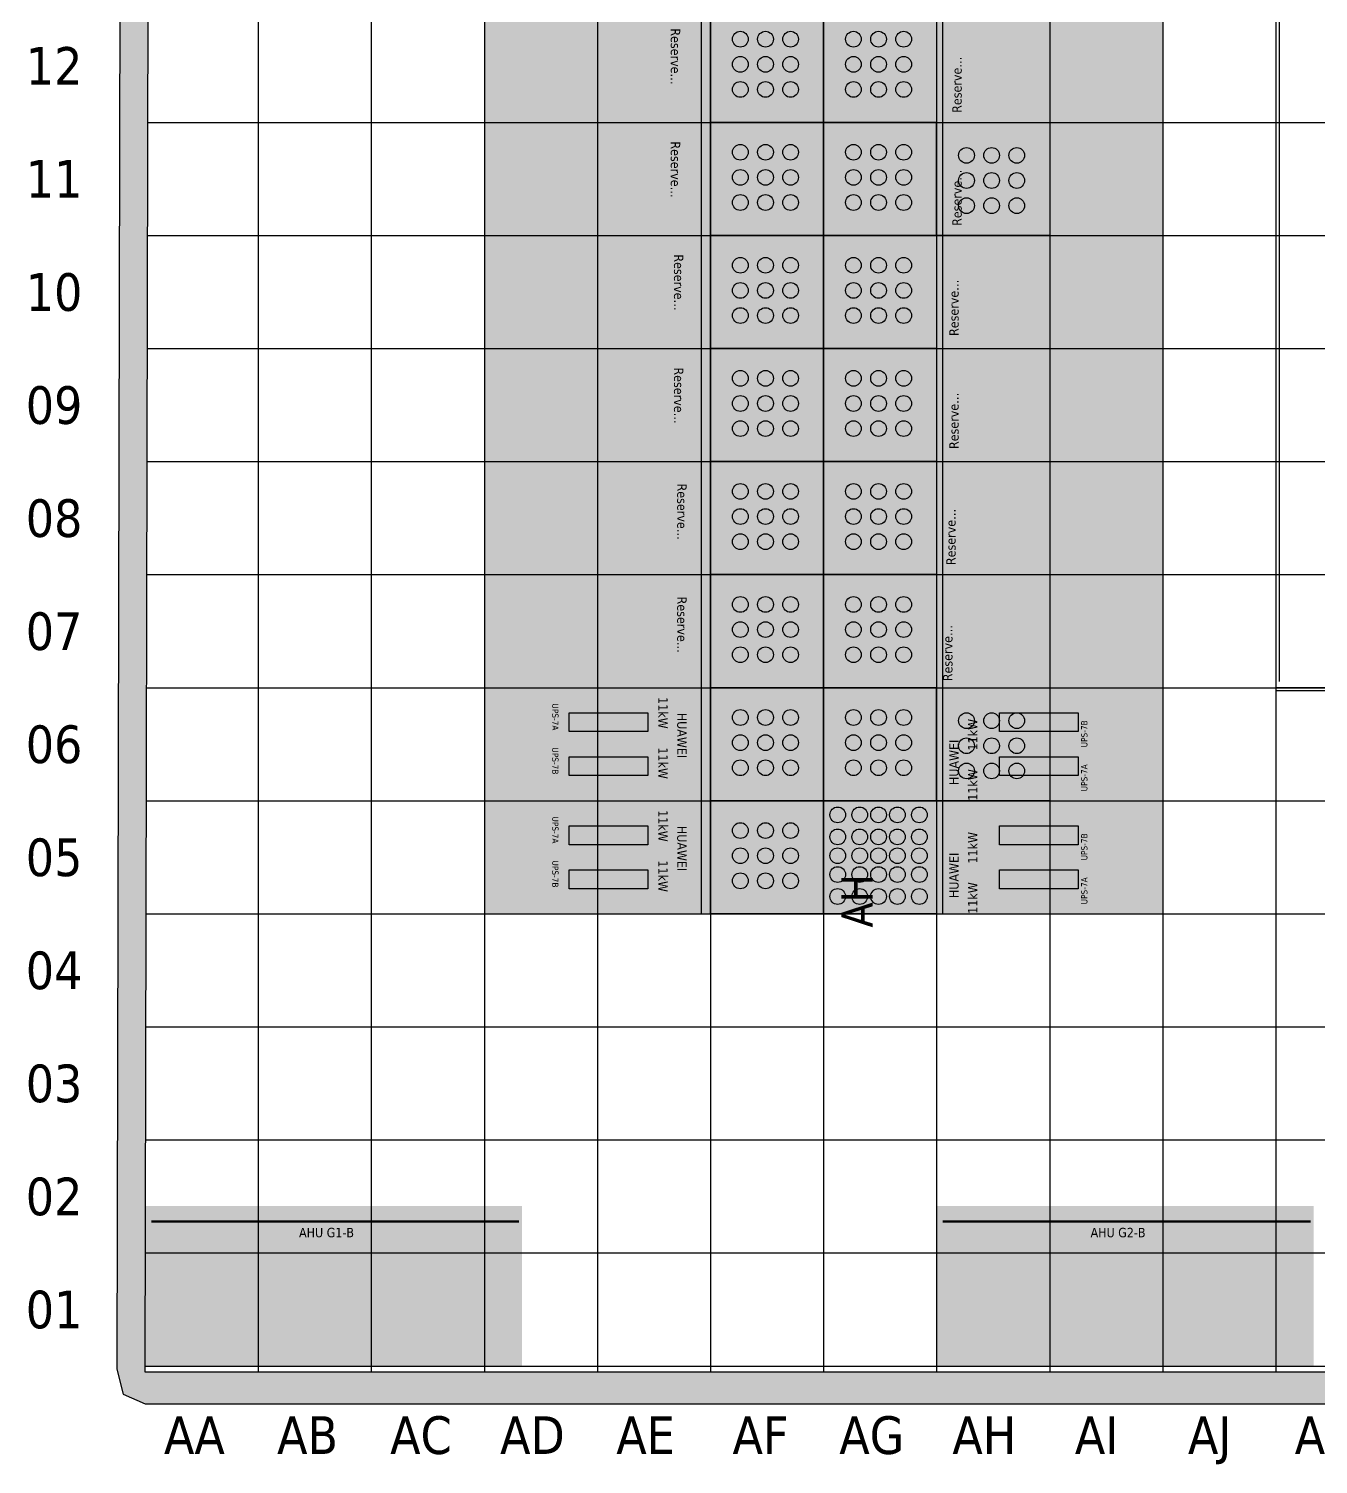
# Model space of a CAD drawing. Header units: millimetres. Extents: x -618 to 58287, y -23922 to -2396.
# Drawn here: x -618 to 6225, y -23922 to -16303 of the extents above; entities that cross this region are included whole.
import ezdxf

# ---------------------------------------------------------------- set-up
doc = ezdxf.new("R2010")
doc.units = ezdxf.units.MM
doc.header["$MEASUREMENT"] = 0
for name, color, linetype, true_color in [('Background', 7, 'Continuous', 0xffffff), ('Equipment', 7, 'Continuous', 0xffffff), ('Names', 7, 'Continuous', 0xffffff), ('Power', 7, 'Continuous', 0xffffff), ('Room fixture', 7, 'Continuous', 0xffffff), ('Room shape', 7, 'Continuous', 0xc0c0c0), ('Rows', 7, 'Continuous', 0xffffff), ('Tile grid', 7, 'Continuous', 0xafafaf), ('Walls and cages', 7, 'Continuous', 0xffffff)]:
    doc.layers.add(name, color=color, linetype=linetype, true_color=true_color)
doc.styles.add('Tahoma#false#false', font='tahoma.ttf', dxfattribs={"height": 0.2})

msp = doc.modelspace()

# ---------------------------------------------------------------- linework, layer by layer
at = {"layer": 'Background', "lineweight": -3, "transparency": 33554687}
for points in [[(1966, -16184), (2966, -16184), (2966, -16784)], [(2966, -16784), (1966, -16784), (1966, -16184)], [(5216, -16816), (4216, -16816), (4216, -16216)], [(4216, -16216), (5216, -16216), (5216, -16816)], [(1966, -16784), (2966, -16784), (2966, -17384)], [(2966, -17384), (1966, -17384), (1966, -16784)], [(5216, -17416), (4216, -17416), (4216, -16816)], [(4216, -16816), (5216, -16816), (5216, -17416)], [(1983, -17383.7), (2983, -17383.7), (2983, -17983.7)], [(2983, -17983.7), (1983, -17983.7), (1983, -17383.7)], [(5200, -18000), (4200, -18000), (4200, -17400)], [(4200, -17400), (5200, -17400), (5200, -18000)], [(1983, -17983.7), (2983, -17983.7), (2983, -18583.7)], [(2983, -18583.7), (1983, -18583.7), (1983, -17983.7)], [(5200, -18600), (4200, -18600), (4200, -18000)], [(4200, -18000), (5200, -18000), (5200, -18600)], [(2000, -18600), (3000, -18600), (3000, -19200)], [(3000, -19200), (2000, -19200), (2000, -18600)], [(5184, -19216), (4184, -19216), (4184, -18616)], [(4184, -18616), (5184, -18616), (5184, -19216)], [(2000, -19200), (3000, -19200), (3000, -19800)], [(3000, -19800), (2000, -19800), (2000, -19200)], [(5167, -19832.3), (4167, -19832.3), (4167, -19232.3)], [(4167, -19232.3), (5167, -19232.3), (5167, -19832.3)], [(2000, -19800), (3000, -19800), (3000, -20400)], [(3000, -20400), (2000, -20400), (2000, -19800)], [(5200, -20400), (4200, -20400), (4200, -19800)], [(4200, -19800), (5200, -19800), (5200, -20400)], [(2000, -20400), (3000, -20400), (3000, -21000)], [(3000, -21000), (2000, -21000), (2000, -20400)], [(5200, -21000), (4200, -21000), (4200, -20400)], [(4200, -20400), (5200, -20400), (5200, -21000)], [(0, -23400), (0, -22550), (2000, -22550)], [(2000, -22550), (2000, -23400), (0, -23400)], [(4200, -23400), (4200, -22550), (6200, -22550)], [(6200, -22550), (6200, -23400), (4200, -23400)]]:
    msp.add_solid(points, dxfattribs=at)
at = {"layer": 'Equipment', "color": 153, "lineweight": 50, "true_color": 0x3e99df, "transparency": 33554687}
for p, q in [((33.3, -22633.3), (1983.3, -22633.3)), ((4233.3, -22633.3), (6183.3, -22633.3))]:
    msp.add_line(p, q, dxfattribs=at)
at = {"layer": 'Equipment', "color": 21, "lineweight": 50, "true_color": 0xf49191, "transparency": 33554687}
for points in [[(2032.7, -16717.3), (1966, -16784), (1966, -16184)], [(2032.7, -16250.7), (2032.7, -16717.3), (1966, -16184)], [(2966, -16184), (2966, -16784), (2899.3, -16717.3)], [(2966, -16184), (2899.3, -16717.3), (2899.3, -16250.7)], [(4216, -16816), (4216, -16216), (4282.7, -16282.7)], [(5149.3, -16282.7), (5216, -16216), (5216, -16816)], [(4216, -16816), (4282.7, -16282.7), (4282.7, -16749.3)], [(5149.3, -16749.3), (5149.3, -16282.7), (5216, -16816)], [(2966, -16784), (1966, -16784), (2032.7, -16717.3)], [(2032.7, -16717.3), (2899.3, -16717.3), (2966, -16784)], [(5216, -16816), (4216, -16816), (4282.7, -16749.3)], [(4282.7, -16749.3), (5149.3, -16749.3), (5216, -16816)], [(2032.7, -17317.3), (1966, -17384), (1966, -16784)], [(2032.7, -16850.7), (2032.7, -17317.3), (1966, -16784)], [(2899.3, -16850.7), (2032.7, -16850.7), (1966, -16784)], [(1966, -16784), (2966, -16784), (2899.3, -16850.7)], [(2966, -16784), (2966, -17384), (2899.3, -17317.3)], [(2966, -16784), (2899.3, -17317.3), (2899.3, -16850.7)], [(5149.3, -16882.7), (4282.7, -16882.7), (4216, -16816)], [(4216, -16816), (5216, -16816), (5149.3, -16882.7)], [(4216, -17416), (4216, -16816), (4282.7, -16882.7)], [(5149.3, -16882.7), (5216, -16816), (5216, -17416)], [(4216, -17416), (4282.7, -16882.7), (4282.7, -17349.3)], [(5149.3, -17349.3), (5149.3, -16882.7), (5216, -17416)], [(2966, -17384), (1966, -17384), (2032.7, -17317.3)], [(2032.7, -17317.3), (2899.3, -17317.3), (2966, -17384)], [(5216, -17416), (4216, -17416), (4282.7, -17349.3)], [(4282.7, -17349.3), (5149.3, -17349.3), (5216, -17416)], [(2049.7, -17917), (1983, -17983.7), (1983, -17383.7)], [(2049.7, -17450.3), (2049.7, -17917), (1983, -17383.7)], [(2916.3, -17450.3), (2049.7, -17450.3), (1983, -17383.7)], [(1983, -17383.7), (2983, -17383.7), (2916.3, -17450.3)], [(2983, -17383.7), (2983, -17983.7), (2916.3, -17917)], [(2983, -17383.7), (2916.3, -17917), (2916.3, -17450.3)], [(5133.3, -17466.7), (4266.7, -17466.7), (4200, -17400)], [(4200, -17400), (5200, -17400), (5133.3, -17466.7)], [(4200, -18000), (4200, -17400), (4266.7, -17466.7)], [(5133.3, -17466.7), (5200, -17400), (5200, -18000)], [(4200, -18000), (4266.7, -17466.7), (4266.7, -17933.3)], [(5133.3, -17933.3), (5133.3, -17466.7), (5200, -18000)], [(2983, -17983.7), (1983, -17983.7), (2049.7, -17917)], [(2049.7, -17917), (2916.3, -17917), (2983, -17983.7)], [(5200, -18000), (4200, -18000), (4266.7, -17933.3)], [(4266.7, -17933.3), (5133.3, -17933.3), (5200, -18000)], [(2049.7, -18517), (1983, -18583.7), (1983, -17983.7)], [(2049.7, -18050.3), (2049.7, -18517), (1983, -17983.7)], [(2916.3, -18050.3), (2049.7, -18050.3), (1983, -17983.7)], [(1983, -17983.7), (2983, -17983.7), (2916.3, -18050.3)], [(2983, -17983.7), (2983, -18583.7), (2916.3, -18517)], [(2983, -17983.7), (2916.3, -18517), (2916.3, -18050.3)], [(5133.3, -18066.7), (4266.7, -18066.7), (4200, -18000)], [(4200, -18000), (5200, -18000), (5133.3, -18066.7)], [(4200, -18600), (4200, -18000), (4266.7, -18066.7)], [(5133.3, -18066.7), (5200, -18000), (5200, -18600)], [(4200, -18600), (4266.7, -18066.7), (4266.7, -18533.3)], [(5133.3, -18533.3), (5133.3, -18066.7), (5200, -18600)], [(2983, -18583.7), (1983, -18583.7), (2049.7, -18517)], [(2049.7, -18517), (2916.3, -18517), (2983, -18583.7)], [(5200, -18600), (4200, -18600), (4266.7, -18533.3)], [(4266.7, -18533.3), (5133.3, -18533.3), (5200, -18600)], [(2066.7, -19133.3), (2000, -19200), (2000, -18600)], [(2066.7, -18666.7), (2066.7, -19133.3), (2000, -18600)], [(2933.3, -18666.7), (2066.7, -18666.7), (2000, -18600)], [(2000, -18600), (3000, -18600), (2933.3, -18666.7)], [(3000, -18600), (3000, -19200), (2933.3, -19133.3)], [(3000, -18600), (2933.3, -19133.3), (2933.3, -18666.7)], [(5117.3, -18682.7), (4250.7, -18682.7), (4184, -18616)], [(4184, -18616), (5184, -18616), (5117.3, -18682.7)], [(4184, -19216), (4184, -18616), (4250.7, -18682.7)], [(5117.3, -18682.7), (5184, -18616), (5184, -19216)], [(4184, -19216), (4250.7, -18682.7), (4250.7, -19149.3)], [(5117.3, -19149.3), (5117.3, -18682.7), (5184, -19216)], [(3000, -19200), (2000, -19200), (2066.7, -19133.3)], [(2066.7, -19133.3), (2933.3, -19133.3), (3000, -19200)], [(5184, -19216), (4184, -19216), (4250.7, -19149.3)], [(4250.7, -19149.3), (5117.3, -19149.3), (5184, -19216)], [(2066.7, -19733.3), (2000, -19800), (2000, -19200)], [(2066.7, -19266.7), (2066.7, -19733.3), (2000, -19200)], [(2933.3, -19266.7), (2066.7, -19266.7), (2000, -19200)], [(2000, -19200), (3000, -19200), (2933.3, -19266.7)], [(3000, -19200), (3000, -19800), (2933.3, -19733.3)], [(3000, -19200), (2933.3, -19733.3), (2933.3, -19266.7)], [(5100.3, -19299), (4233.7, -19299), (4167, -19232.3)], [(4167, -19232.3), (5167, -19232.3), (5100.3, -19299)], [(4167, -19832.3), (4167, -19232.3), (4233.7, -19299)], [(5100.3, -19299), (5167, -19232.3), (5167, -19832.3)], [(4167, -19832.3), (4233.7, -19299), (4233.7, -19765.7)], [(5100.3, -19765.7), (5100.3, -19299), (5167, -19832.3)], [(3000, -19800), (2000, -19800), (2066.7, -19733.3)], [(2066.7, -19733.3), (2933.3, -19733.3), (3000, -19800)], [(5167, -19832.3), (4167, -19832.3), (4233.7, -19765.7)], [(4233.7, -19765.7), (5100.3, -19765.7), (5167, -19832.3)]]:
    msp.add_solid(points, dxfattribs=at)
at = {"layer": 'Equipment', "color": 18, "lineweight": -3, "true_color": 0x000000, "transparency": 33554687}
for points in [[(1982.7, -16767.3), (1966, -16784), (1966, -16184)], [(1982.7, -16200.7), (1982.7, -16767.3), (1966, -16184)], [(2966, -16184), (2966, -16784), (2949.3, -16767.3)], [(2966, -16184), (2949.3, -16767.3), (2949.3, -16200.7)], [(4216, -16816), (4216, -16216), (4232.7, -16232.7)], [(5199.3, -16232.7), (5216, -16216), (5216, -16816)], [(4216, -16816), (4232.7, -16232.7), (4232.7, -16799.3)], [(5199.3, -16799.3), (5199.3, -16232.7), (5216, -16816)], [(2966, -16784), (1966, -16784), (1982.7, -16767.3)], [(1982.7, -17367.3), (1966, -17384), (1966, -16784)], [(1982.7, -16800.7), (1982.7, -17367.3), (1966, -16784)], [(2949.3, -16800.7), (1982.7, -16800.7), (1966, -16784)], [(1966, -16784), (2966, -16784), (2949.3, -16800.7)], [(1982.7, -16767.3), (2949.3, -16767.3), (2966, -16784)], [(2966, -16784), (2966, -17384), (2949.3, -17367.3)], [(2966, -16784), (2949.3, -17367.3), (2949.3, -16800.7)], [(5216, -16816), (4216, -16816), (4232.7, -16799.3)], [(5199.3, -16832.7), (4232.7, -16832.7), (4216, -16816)], [(4216, -16816), (5216, -16816), (5199.3, -16832.7)], [(4216, -17416), (4216, -16816), (4232.7, -16832.7)], [(4216, -17416), (4232.7, -16832.7), (4232.7, -17399.3)], [(4232.7, -16799.3), (5199.3, -16799.3), (5216, -16816)], [(5199.3, -16832.7), (5216, -16816), (5216, -17416)], [(5199.3, -17399.3), (5199.3, -16832.7), (5216, -17416)], [(2966, -17384), (1966, -17384), (1982.7, -17367.3)], [(1982.7, -17367.3), (2949.3, -17367.3), (2966, -17384)], [(1999.7, -17967), (1983, -17983.7), (1983, -17383.7)], [(1999.7, -17400.3), (1999.7, -17967), (1983, -17383.7)], [(2966.3, -17400.3), (1999.7, -17400.3), (1983, -17383.7)], [(1983, -17383.7), (2983, -17383.7), (2966.3, -17400.3)], [(2983, -17383.7), (2983, -17983.7), (2966.3, -17967)], [(2983, -17383.7), (2966.3, -17967), (2966.3, -17400.3)], [(5183.3, -17416.7), (4216.7, -17416.7), (4200, -17400)], [(4200, -17400), (5200, -17400), (5183.3, -17416.7)], [(4200, -18000), (4200, -17400), (4216.7, -17416.7)], [(4200, -18000), (4216.7, -17416.7), (4216.7, -17983.3)], [(5216, -17416), (4216, -17416), (4232.7, -17399.3)], [(4232.7, -17399.3), (5199.3, -17399.3), (5216, -17416)], [(5183.3, -17416.7), (5200, -17400), (5200, -18000)], [(5183.3, -17983.3), (5183.3, -17416.7), (5200, -18000)], [(2983, -17983.7), (1983, -17983.7), (1999.7, -17967)], [(1999.7, -17967), (2966.3, -17967), (2983, -17983.7)], [(1999.7, -18567), (1983, -18583.7), (1983, -17983.7)], [(1999.7, -18000.3), (1999.7, -18567), (1983, -17983.7)], [(2966.3, -18000.3), (1999.7, -18000.3), (1983, -17983.7)], [(1983, -17983.7), (2983, -17983.7), (2966.3, -18000.3)], [(2983, -17983.7), (2983, -18583.7), (2966.3, -18567)], [(2983, -17983.7), (2966.3, -18567), (2966.3, -18000.3)], [(5200, -18000), (4200, -18000), (4216.7, -17983.3)], [(5183.3, -18016.7), (4216.7, -18016.7), (4200, -18000)], [(4200, -18000), (5200, -18000), (5183.3, -18016.7)], [(4200, -18600), (4200, -18000), (4216.7, -18016.7)], [(4200, -18600), (4216.7, -18016.7), (4216.7, -18583.3)], [(4216.7, -17983.3), (5183.3, -17983.3), (5200, -18000)], [(5183.3, -18016.7), (5200, -18000), (5200, -18600)], [(5183.3, -18583.3), (5183.3, -18016.7), (5200, -18600)], [(2983, -18583.7), (1983, -18583.7), (1999.7, -18567)], [(1999.7, -18567), (2966.3, -18567), (2983, -18583.7)], [(5200, -18600), (4200, -18600), (4216.7, -18583.3)], [(4216.7, -18583.3), (5183.3, -18583.3), (5200, -18600)], [(2016.7, -19183.3), (2000, -19200), (2000, -18600)], [(2016.7, -18616.7), (2016.7, -19183.3), (2000, -18600)], [(2983.3, -18616.7), (2016.7, -18616.7), (2000, -18600)], [(2000, -18600), (3000, -18600), (2983.3, -18616.7)], [(3000, -18600), (3000, -19200), (2983.3, -19183.3)], [(3000, -18600), (2983.3, -19183.3), (2983.3, -18616.7)], [(5167.3, -18632.7), (4200.7, -18632.7), (4184, -18616)], [(4184, -18616), (5184, -18616), (5167.3, -18632.7)], [(4184, -19216), (4184, -18616), (4200.7, -18632.7)], [(4184, -19216), (4200.7, -18632.7), (4200.7, -19199.3)], [(5167.3, -18632.7), (5184, -18616), (5184, -19216)], [(5167.3, -19199.3), (5167.3, -18632.7), (5184, -19216)], [(3000, -19200), (2000, -19200), (2016.7, -19183.3)], [(2016.7, -19183.3), (2983.3, -19183.3), (3000, -19200)], [(5184, -19216), (4184, -19216), (4200.7, -19199.3)], [(4200.7, -19199.3), (5167.3, -19199.3), (5184, -19216)], [(2016.7, -19783.3), (2000, -19800), (2000, -19200)], [(2016.7, -19216.7), (2016.7, -19783.3), (2000, -19200)], [(2983.3, -19216.7), (2016.7, -19216.7), (2000, -19200)], [(2000, -19200), (3000, -19200), (2983.3, -19216.7)], [(3000, -19200), (3000, -19800), (2983.3, -19783.3)], [(3000, -19200), (2983.3, -19783.3), (2983.3, -19216.7)], [(5150.3, -19249), (4183.7, -19249), (4167, -19232.3)], [(4167, -19232.3), (5167, -19232.3), (5150.3, -19249)], [(4167, -19832.3), (4167, -19232.3), (4183.7, -19249)], [(4167, -19832.3), (4183.7, -19249), (4183.7, -19815.7)], [(5150.3, -19249), (5167, -19232.3), (5167, -19832.3)], [(5150.3, -19815.7), (5150.3, -19249), (5167, -19832.3)], [(3000, -19800), (2000, -19800), (2016.7, -19783.3)], [(2016.7, -20383.3), (2000, -20400), (2000, -19800)], [(2016.7, -19816.7), (2016.7, -20383.3), (2000, -19800)], [(2983.3, -19816.7), (2016.7, -19816.7), (2000, -19800)], [(2000, -19800), (3000, -19800), (2983.3, -19816.7)], [(2016.7, -19783.3), (2983.3, -19783.3), (3000, -19800)], [(3000, -19800), (3000, -20400), (2983.3, -20383.3)], [(3000, -19800), (2983.3, -20383.3), (2983.3, -19816.7)], [(5183.3, -19816.7), (4216.7, -19816.7), (4200, -19800)], [(4200, -19800), (5200, -19800), (5183.3, -19816.7)], [(4200, -20400), (4200, -19800), (4216.7, -19816.7)], [(5183.3, -19816.7), (5200, -19800), (5200, -20400)], [(5167, -19832.3), (4167, -19832.3), (4183.7, -19815.7)], [(4183.7, -19815.7), (5150.3, -19815.7), (5167, -19832.3)], [(4200, -20400), (4216.7, -19816.7), (4216.7, -20383.3)], [(5183.3, -20383.3), (5183.3, -19816.7), (5200, -20400)], [(3000, -20400), (2000, -20400), (2016.7, -20383.3)], [(2016.7, -20983.3), (2000, -21000), (2000, -20400)], [(2016.7, -20416.7), (2016.7, -20983.3), (2000, -20400)], [(2983.3, -20416.7), (2016.7, -20416.7), (2000, -20400)], [(2000, -20400), (3000, -20400), (2983.3, -20416.7)], [(2016.7, -20383.3), (2983.3, -20383.3), (3000, -20400)], [(3000, -20400), (3000, -21000), (2983.3, -20983.3)], [(3000, -20400), (2983.3, -20983.3), (2983.3, -20416.7)], [(5200, -20400), (4200, -20400), (4216.7, -20383.3)], [(5183.3, -20416.7), (4216.7, -20416.7), (4200, -20400)], [(4200, -20400), (5200, -20400), (5183.3, -20416.7)], [(4200, -21000), (4200, -20400), (4216.7, -20416.7)], [(4200, -21000), (4216.7, -20416.7), (4216.7, -20983.3)], [(4216.7, -20383.3), (5183.3, -20383.3), (5200, -20400)], [(5183.3, -20416.7), (5200, -20400), (5200, -21000)], [(5183.3, -20983.3), (5183.3, -20416.7), (5200, -21000)], [(3000, -21000), (2000, -21000), (2016.7, -20983.3)], [(2016.7, -20983.3), (2983.3, -20983.3), (3000, -21000)], [(5200, -21000), (4200, -21000), (4216.7, -20983.3)], [(4216.7, -20983.3), (5183.3, -20983.3), (5200, -21000)], [(0, -22550), (2000, -22550), (1983.3, -22566.7)], [(0, -22550), (1983.3, -22566.7), (16.7, -22566.7)], [(0, -23400), (0, -22550), (16.7, -22566.7)], [(1983.3, -23383.3), (1983.3, -22566.7), (2000, -22550)], [(2000, -22550), (2000, -23400), (1983.3, -23383.3)], [(4200, -22550), (6200, -22550), (6183.3, -22566.7)], [(4200, -22550), (6183.3, -22566.7), (4216.7, -22566.7)], [(4200, -23400), (4200, -22550), (4216.7, -22566.7)], [(6183.3, -23383.3), (6183.3, -22566.7), (6200, -22550)], [(6200, -22550), (6200, -23400), (6183.3, -23383.3)], [(16.7, -22566.7), (16.7, -23383.3), (0, -23400)], [(4216.7, -22566.7), (4216.7, -23383.3), (4200, -23400)], [(1983.3, -23383.3), (2000, -23400), (0, -23400)], [(16.7, -23383.3), (1983.3, -23383.3), (0, -23400)], [(6183.3, -23383.3), (6200, -23400), (4200, -23400)], [(4216.7, -23383.3), (6183.3, -23383.3), (4200, -23400)]]:
    msp.add_solid(points, dxfattribs=at)
at = {"layer": 'Equipment', "color": 9, "lineweight": 50, "true_color": 0xc0c0c0, "transparency": 33554687}
for points in [[(2066.7, -20333.3), (2000, -20400), (2000, -19800)], [(2066.7, -19866.7), (2066.7, -20333.3), (2000, -19800)], [(2933.3, -19866.7), (2066.7, -19866.7), (2000, -19800)], [(2000, -19800), (3000, -19800), (2933.3, -19866.7)], [(3000, -19800), (3000, -20400), (2933.3, -20333.3)], [(3000, -19800), (2933.3, -20333.3), (2933.3, -19866.7)], [(5133.3, -19866.7), (4266.7, -19866.7), (4200, -19800)], [(4200, -19800), (5200, -19800), (5133.3, -19866.7)], [(4200, -20400), (4200, -19800), (4266.7, -19866.7)], [(5133.3, -19866.7), (5200, -19800), (5200, -20400)], [(4200, -20400), (4266.7, -19866.7), (4266.7, -20333.3)], [(5133.3, -20333.3), (5133.3, -19866.7), (5200, -20400)], [(3000, -20400), (2000, -20400), (2066.7, -20333.3)], [(2066.7, -20333.3), (2933.3, -20333.3), (3000, -20400)], [(5200, -20400), (4200, -20400), (4266.7, -20333.3)], [(4266.7, -20333.3), (5133.3, -20333.3), (5200, -20400)], [(2066.7, -20933.3), (2000, -21000), (2000, -20400)], [(2066.7, -20466.7), (2066.7, -20933.3), (2000, -20400)], [(2933.3, -20466.7), (2066.7, -20466.7), (2000, -20400)], [(2000, -20400), (3000, -20400), (2933.3, -20466.7)], [(3000, -20400), (3000, -21000), (2933.3, -20933.3)], [(3000, -20400), (2933.3, -20933.3), (2933.3, -20466.7)], [(5133.3, -20466.7), (4266.7, -20466.7), (4200, -20400)], [(4200, -20400), (5200, -20400), (5133.3, -20466.7)], [(4200, -21000), (4200, -20400), (4266.7, -20466.7)], [(5133.3, -20466.7), (5200, -20400), (5200, -21000)], [(4200, -21000), (4266.7, -20466.7), (4266.7, -20933.3)], [(5133.3, -20933.3), (5133.3, -20466.7), (5200, -21000)], [(3000, -21000), (2000, -21000), (2066.7, -20933.3)], [(2066.7, -20933.3), (2933.3, -20933.3), (3000, -21000)], [(5200, -21000), (4200, -21000), (4266.7, -20933.3)], [(4266.7, -20933.3), (5133.3, -20933.3), (5200, -21000)]]:
    msp.add_solid(points, dxfattribs=at)
at = {"layer": 'Equipment', "color": 141, "lineweight": 50, "true_color": 0xabd3f1, "transparency": 33554687}
for points in [[(0, -22550), (2000, -22550), (1933.3, -22616.7)], [(0, -22550), (1933.3, -22616.7), (66.7, -22616.7)], [(0, -23400), (0, -22550), (66.7, -22616.7)], [(1933.3, -23333.3), (1933.3, -22616.7), (2000, -22550)], [(2000, -22550), (2000, -23400), (1933.3, -23333.3)], [(4200, -22550), (6200, -22550), (6133.3, -22616.7)], [(4200, -22550), (6133.3, -22616.7), (4266.7, -22616.7)], [(4200, -23400), (4200, -22550), (4266.7, -22616.7)], [(6133.3, -23333.3), (6133.3, -22616.7), (6200, -22550)], [(6200, -22550), (6200, -23400), (6133.3, -23333.3)], [(66.7, -22616.7), (66.7, -23333.3), (0, -23400)], [(4266.7, -22616.7), (4266.7, -23333.3), (4200, -23400)], [(1933.3, -23333.3), (2000, -23400), (0, -23400)], [(66.7, -23333.3), (1933.3, -23333.3), (0, -23400)], [(6133.3, -23333.3), (6200, -23400), (4200, -23400)], [(4266.7, -23333.3), (6133.3, -23333.3), (4200, -23400)]]:
    msp.add_solid(points, dxfattribs=at)
at = {"layer": 'Power', "color": 8, "lineweight": -3, "true_color": 0x808080, "transparency": 33554687}
for p, q in [((2250, -20033.3), (2250, -19933.3)), ((2250, -19933.3), (2666.7, -19933.3)), ((2666.7, -19933.3), (2666.7, -20033.3)), ((4533.3, -20033.3), (4533.3, -19933.3)), ((4533.3, -19933.3), (4950, -19933.3)), ((4950, -19933.3), (4950, -20033.3)), ((2666.7, -20033.3), (2250, -20033.3)), ((4950, -20033.3), (4533.3, -20033.3)), ((2250, -20266.7), (2250, -20166.7)), ((2250, -20166.7), (2666.7, -20166.7)), ((2666.7, -20166.7), (2666.7, -20266.7)), ((4533.3, -20266.7), (4533.3, -20166.7)), ((4533.3, -20166.7), (4950, -20166.7)), ((4950, -20166.7), (4950, -20266.7)), ((2666.7, -20266.7), (2250, -20266.7)), ((4950, -20266.7), (4533.3, -20266.7)), ((2250, -20633.3), (2250, -20533.3)), ((2250, -20533.3), (2666.7, -20533.3)), ((2666.7, -20533.3), (2666.7, -20633.3)), ((4533.3, -20633.3), (4533.3, -20533.3)), ((4533.3, -20533.3), (4950, -20533.3)), ((4950, -20533.3), (4950, -20633.3)), ((2666.7, -20633.3), (2250, -20633.3)), ((4950, -20633.3), (4533.3, -20633.3)), ((2250, -20866.7), (2250, -20766.7)), ((2250, -20766.7), (2666.7, -20766.7)), ((2666.7, -20766.7), (2666.7, -20866.7)), ((4533.3, -20866.7), (4533.3, -20766.7)), ((4533.3, -20766.7), (4950, -20766.7)), ((4950, -20766.7), (4950, -20866.7)), ((2666.7, -20866.7), (2250, -20866.7)), ((4950, -20866.7), (4533.3, -20866.7))]:
    msp.add_line(p, q, dxfattribs=at)
at = {"layer": 'Power', "color": 138, "lineweight": -3, "true_color": 0x01505e, "transparency": 33554687}
for points in [[(2200, -19883.3), (2200, -20083.3), (2116.7, -19883.3), (2116.7, -20083.3)], [(5000, -20083.3), (5000, -19883.3), (5083.3, -20083.3), (5083.3, -19883.3)], [(2200, -20116.7), (2200, -20316.7), (2116.7, -20116.7), (2116.7, -20316.7)], [(5000, -20316.7), (5000, -20116.7), (5083.3, -20316.7), (5083.3, -20116.7)], [(2200, -20483.3), (2200, -20683.3), (2116.7, -20483.3), (2116.7, -20683.3)], [(5000, -20683.3), (5000, -20483.3), (5083.3, -20683.3), (5083.3, -20483.3)], [(2200, -20716.7), (2200, -20916.7), (2116.7, -20716.7), (2116.7, -20916.7)], [(5000, -20916.7), (5000, -20716.7), (5083.3, -20916.7), (5083.3, -20716.7)]]:
    msp.add_solid(points, dxfattribs=at)
at = {"layer": 'Power', "lineweight": -3, "transparency": 33554687}
for points in [[(2666.7, -19933.3), (2666.7, -20033.3), (2250, -19933.3), (2250, -20033.3)], [(4533.3, -20033.3), (4533.3, -19933.3), (4950, -20033.3), (4950, -19933.3)], [(2666.7, -20166.7), (2666.7, -20266.7), (2250, -20166.7), (2250, -20266.7)], [(4533.3, -20266.7), (4533.3, -20166.7), (4950, -20266.7), (4950, -20166.7)], [(2666.7, -20533.3), (2666.7, -20633.3), (2250, -20533.3), (2250, -20633.3)], [(4533.3, -20633.3), (4533.3, -20533.3), (4950, -20633.3), (4950, -20533.3)], [(2666.7, -20766.7), (2666.7, -20866.7), (2250, -20766.7), (2250, -20866.7)], [(4533.3, -20866.7), (4533.3, -20766.7), (4950, -20866.7), (4950, -20766.7)]]:
    msp.add_solid(points, dxfattribs=at)
at = {"layer": 'Power', "color": 151, "lineweight": -3, "true_color": 0x87ceeb, "transparency": 33554687}
for points in [[(2666.7, -19933.3), (2666.7, -20033.3), (2250, -19933.3), (2250, -20033.3)], [(2666.7, -20166.7), (2666.7, -20266.7), (2250, -20166.7), (2250, -20266.7)]]:
    msp.add_solid(points, dxfattribs=at)
at = {"layer": 'Power', "color": 22, "lineweight": -3, "true_color": 0xc92518, "transparency": 33554687}
for points in [[(2616.7, -19933.3), (2616.7, -20033.3), (2250, -19933.3), (2250, -20033.3)], [(4533.3, -20033.3), (4533.3, -19933.3), (4950, -20033.3), (4950, -19933.3)], [(2616.7, -20166.7), (2616.7, -20266.7), (2250, -20166.7), (2250, -20266.7)], [(4533.3, -20266.7), (4533.3, -20166.7), (4950, -20266.7), (4950, -20166.7)], [(2666.7, -20533.3), (2666.7, -20633.3), (2250, -20533.3), (2250, -20633.3)], [(4533.3, -20633.3), (4533.3, -20533.3), (4950, -20633.3), (4950, -20533.3)], [(2666.7, -20766.7), (2666.7, -20866.7), (2250, -20766.7), (2250, -20866.7)], [(4533.3, -20866.7), (4533.3, -20766.7), (4950, -20866.7), (4950, -20766.7)]]:
    msp.add_solid(points, dxfattribs=at)
at = {"layer": 'Power', "color": 13, "lineweight": -3, "true_color": 0xe7473c, "transparency": 33554687}
for points in [[(2350, -19933.3), (2350, -20033.3), (2250, -19933.3), (2250, -20033.3)], [(4816.7, -20033.3), (4816.7, -19933.3), (4950, -20033.3), (4950, -19933.3)], [(2350, -20166.7), (2350, -20266.7), (2250, -20166.7), (2250, -20266.7)], [(4816.7, -20266.7), (4816.7, -20166.7), (4950, -20266.7), (4950, -20166.7)], [(2383.3, -20533.3), (2383.3, -20633.3), (2250, -20533.3), (2250, -20633.3)], [(4800, -20633.3), (4800, -20533.3), (4950, -20633.3), (4950, -20533.3)], [(2383.3, -20766.7), (2383.3, -20866.7), (2250, -20766.7), (2250, -20866.7)], [(4800, -20866.7), (4800, -20766.7), (4950, -20866.7), (4950, -20766.7)]]:
    msp.add_solid(points, dxfattribs=at)
at = {"layer": 'Room fixture', "color": 9, "lineweight": -3, "true_color": 0xc0c0c0, "transparency": 33554687}
for p, q in [((3000, -16800), (3000, -16200)), ((3600, -16800), (3600, -16200)), ((3600, -16200), (3600, -16800)), ((4200, -16200), (4200, -16800)), ((3600, -16800), (3000, -16800)), ((3000, -16800), (3600, -16800)), ((3000, -17400), (3000, -16800)), ((4200, -16800), (3600, -16800)), ((3600, -16800), (3600, -17400)), ((3600, -16800), (4200, -16800)), ((3600, -17400), (3600, -16800)), ((4200, -17400), (4200, -16800)), ((4200, -16800), (4800, -16800)), ((4200, -16800), (4200, -17400)), ((4800, -16800), (4800, -17400)), ((3600, -17400), (3000, -17400)), ((3000, -17400), (3600, -17400)), ((3000, -18000), (3000, -17400)), ((3600, -17400), (4200, -17400)), ((3600, -18000), (3600, -17400)), ((3600, -17400), (3600, -18000)), ((4200, -17400), (3600, -17400)), ((4800, -17400), (4200, -17400)), ((4200, -17400), (4200, -18000)), ((3600, -18000), (3000, -18000)), ((3000, -18000), (3600, -18000)), ((3000, -18600), (3000, -18000)), ((4200, -18000), (3600, -18000)), ((3600, -18000), (4200, -18000)), ((3600, -18600), (3600, -18000)), ((3600, -18000), (3600, -18600)), ((4200, -18000), (4200, -18600)), ((3600, -18600), (3000, -18600)), ((3000, -18600), (3600, -18600)), ((3000, -19200), (3000, -18600)), ((4200, -18600), (3600, -18600)), ((3600, -18600), (4200, -18600)), ((3600, -19200), (3600, -18600)), ((3600, -18600), (3600, -19200)), ((4200, -18600), (4200, -19200)), ((3000, -19200), (3600, -19200)), ((3000, -19800), (3000, -19200)), ((3600, -19200), (3000, -19200)), ((3600, -19200), (3600, -19800)), ((3600, -19200), (4200, -19200)), ((3600, -19800), (3600, -19200)), ((4200, -19200), (3600, -19200)), ((4200, -19200), (4200, -19800)), ((3600, -19800), (3000, -19800)), ((3000, -19800), (3600, -19800)), ((3000, -20400), (3000, -19800)), ((3600, -19800), (4200, -19800)), ((3600, -20400), (3600, -19800)), ((4200, -19800), (3600, -19800)), ((3600, -19800), (3600, -20400)), ((4200, -20400), (4200, -19800)), ((4200, -19800), (4800, -19800)), ((4200, -19800), (4200, -20400)), ((4800, -19800), (4800, -20400)), ((3000, -20400), (3600, -20400)), ((3000, -21000), (3000, -20400)), ((3600, -20400), (3000, -20400)), ((3600, -20400), (4200, -20400)), ((3600, -21000), (3600, -20400)), ((3600, -20400), (3600, -21000)), ((4200, -20400), (3600, -20400)), ((4200, -20400), (4200, -21000)), ((4800, -20400), (4200, -20400)), ((3600, -21000), (3000, -21000)), ((4200, -21000), (3600, -21000))]:
    msp.add_line(p, q, dxfattribs=at)
for centre in [(3158.3, -16358.3), (3291.7, -16358.3), (3425, -16358.3), (3758.3, -16358.3), (3891.7, -16358.3), (4025, -16358.3), (3158.3, -16491.7), (3291.7, -16491.7), (3425, -16491.7), (3758.3, -16491.7), (3891.7, -16491.7), (4025, -16491.7), (3158.3, -16625), (3291.7, -16625), (3425, -16625), (3758.3, -16625), (3891.7, -16625), (4025, -16625), (3158.3, -16958.3), (3291.7, -16958.3), (3425, -16958.3), (3758.3, -16958.3), (3891.7, -16958.3), (4025, -16958.3), (4358.3, -16975), (4491.7, -16975), (4625, -16975), (3158.3, -17091.7), (3291.7, -17091.7), (3425, -17091.7), (3758.3, -17091.7), (3891.7, -17091.7), (4025, -17091.7), (4358.3, -17108.3), (4491.7, -17108.3), (4625, -17108.3), (3158.3, -17225), (3291.7, -17225), (3425, -17225), (3758.3, -17225), (3891.7, -17225), (4025, -17225), (4358.3, -17241.7), (4491.7, -17241.7), (4625, -17241.7), (3158.3, -17558.3), (3291.7, -17558.3), (3425, -17558.3), (3758.3, -17558.3), (3891.7, -17558.3), (4025, -17558.3), (3158.3, -17691.7), (3291.7, -17691.7), (3425, -17691.7), (3758.3, -17691.7), (3891.7, -17691.7), (4025, -17691.7), (3158.3, -17825), (3291.7, -17825), (3425, -17825), (3758.3, -17825), (3891.7, -17825), (4025, -17825), (3158.3, -18158.3), (3291.7, -18158.3), (3425, -18158.3), (3758.3, -18158.3), (3891.7, -18158.3), (4025, -18158.3), (3158.3, -18291.7), (3291.7, -18291.7), (3425, -18291.7), (3758.3, -18291.7), (3891.7, -18291.7), (4025, -18291.7), (3158.3, -18425), (3291.7, -18425), (3425, -18425), (3758.3, -18425), (3891.7, -18425), (4025, -18425), (3158.3, -18758.3), (3291.7, -18758.3), (3425, -18758.3), (3758.3, -18758.3), (3891.7, -18758.3), (4025, -18758.3), (3158.3, -18891.7), (3291.7, -18891.7), (3425, -18891.7), (3758.3, -18891.7), (3891.7, -18891.7), (4025, -18891.7), (3158.3, -19025), (3291.7, -19025), (3425, -19025), (3758.3, -19025), (3891.7, -19025), (4025, -19025), (3158.3, -19358.3), (3291.7, -19358.3), (3425, -19358.3), (3758.3, -19358.3), (3891.7, -19358.3), (4025, -19358.3), (3158.3, -19491.7), (3291.7, -19491.7), (3425, -19491.7), (3758.3, -19491.7), (3891.7, -19491.7), (4025, -19491.7), (3158.3, -19625), (3291.7, -19625), (3425, -19625), (3758.3, -19625), (3891.7, -19625), (4025, -19625), (3158.3, -19958.3), (3291.7, -19958.3), (3425, -19958.3), (3758.3, -19958.3), (3891.7, -19958.3), (4025, -19958.3), (4358.3, -19975), (4491.7, -19975), (4625, -19975), (3158.3, -20091.7), (3291.7, -20091.7), (3425, -20091.7), (3758.3, -20091.7), (3891.7, -20091.7), (4025, -20091.7), (4358.3, -20108.3), (4491.7, -20108.3), (4625, -20108.3), (3158.3, -20225), (3291.7, -20225), (3425, -20225), (3758.3, -20225), (3891.7, -20225), (4025, -20225), (4358.3, -20241.7), (4491.7, -20241.7), (4625, -20241.7), (3675, -20475), (3791.7, -20475), (3891.7, -20475), (3991.7, -20475), (4108.3, -20475), (3158.3, -20558.3), (3291.7, -20558.3), (3425, -20558.3), (3675, -20591.7), (3791.7, -20591.7), (3891.7, -20591.7), (3991.7, -20591.7), (4108.3, -20591.7), (3158.3, -20691.7), (3291.7, -20691.7), (3425, -20691.7), (3675, -20691.7), (3791.7, -20691.7), (3891.7, -20691.7), (3991.7, -20691.7), (4108.3, -20691.7), (3158.3, -20825), (3291.7, -20825), (3425, -20825), (3675, -20791.7), (3791.7, -20791.7), (3891.7, -20791.7), (3991.7, -20791.7), (4108.3, -20791.7), (3675, -20908.3), (3791.7, -20908.3), (3891.7, -20908.3), (3991.7, -20908.3), (4108.3, -20908.3)]:
    msp.add_ellipse(centre, major_axis=(41.7, 0), ratio=1, dxfattribs=at)
at = {"layer": 'Room fixture', "color": 9, "lineweight": -3, "true_color": 0xc0c0c0, "transparency": 33554472}
for points in [[(3000, -16800), (3000, -16200), (3600, -16200)], [(3600, -16200), (3600, -16800), (3000, -16800)], [(3600, -16800), (3600, -16200), (4200, -16200)], [(4200, -16200), (4200, -16800), (3600, -16800)], [(3000, -17400), (3000, -16800), (3600, -16800)], [(3600, -16800), (3600, -17400), (3000, -17400)], [(3600, -17400), (3600, -16800), (4200, -16800)], [(4200, -16800), (4200, -17400), (3600, -17400)], [(4800, -17400), (4200, -17400), (4200, -16800)], [(4200, -16800), (4800, -16800), (4800, -17400)], [(3000, -18000), (3000, -17400), (3600, -17400)], [(3600, -17400), (3600, -18000), (3000, -18000)], [(3600, -18000), (3600, -17400), (4200, -17400)], [(4200, -17400), (4200, -18000), (3600, -18000)], [(3000, -18600), (3000, -18000), (3600, -18000)], [(3600, -18000), (3600, -18600), (3000, -18600)], [(3600, -18600), (3600, -18000), (4200, -18000)], [(4200, -18000), (4200, -18600), (3600, -18600)], [(3000, -19200), (3000, -18600), (3600, -18600)], [(3600, -18600), (3600, -19200), (3000, -19200)], [(3600, -19200), (3600, -18600), (4200, -18600)], [(4200, -18600), (4200, -19200), (3600, -19200)], [(3000, -19800), (3000, -19200), (3600, -19200)], [(3600, -19200), (3600, -19800), (3000, -19800)], [(3600, -19800), (3600, -19200), (4200, -19200)], [(4200, -19200), (4200, -19800), (3600, -19800)], [(3000, -20400), (3000, -19800), (3600, -19800)], [(3600, -19800), (3600, -20400), (3000, -20400)], [(3600, -20400), (3600, -19800), (4200, -19800)], [(4200, -19800), (4200, -20400), (3600, -20400)], [(4800, -20400), (4200, -20400), (4200, -19800)], [(4200, -19800), (4800, -19800), (4800, -20400)], [(3000, -21000), (3000, -20400), (3600, -20400)], [(3600, -20400), (3600, -21000), (3000, -21000)], [(3600, -21000), (3600, -20400), (4200, -20400)], [(4200, -20400), (4200, -21000), (3600, -21000)]]:
    msp.add_solid(points, dxfattribs=at)
at = {"layer": 'Room shape', "color": 18, "lineweight": -3, "true_color": 0x000000, "transparency": 33554687}
for p, q in [((-116.7, -7783.3), (-150, -23416.7)), ((0, -23433.3), (33.3, -7783.3)), ((-150, -23416.7), (-116.7, -23550)), ((57733.3, -23433.3), (0, -23433.3)), ((-116.7, -23550), (0, -23600)), ((0, -23600), (57733.3, -23600))]:
    msp.add_line(p, q, dxfattribs=at)
at = {"layer": 'Room shape', "lineweight": -3, "transparency": 33554687}
for points in [[(-116.7, -23550), (-116.7, -7783.3), (33.3, -7616.7)], [(33.3, -7783.3), (-116.7, -23550), (33.3, -7616.7)], [(-116.7, -23550), (-150, -23416.7), (-116.7, -7783.3)], [(33.3, -7783.3), (0, -23433.3), (-116.7, -23550)], [(0, -23433.3), (57733.3, -23600), (-116.7, -23550)], [(0, -23433.3), (57733.3, -23433.3), (57733.3, -23600)], [(57733.3, -23600), (0, -23600), (-116.7, -23550)]]:
    msp.add_solid(points, dxfattribs=at)
at = {"layer": 'Rows', "color": 18, "lineweight": -3, "true_color": 0x000000, "transparency": 33554687}
for p, q in [((2950, -9000), (2950, -21000)), ((4233.3, -21000), (4233.3, -9000))]:
    msp.add_line(p, q, dxfattribs=at)
at = {"layer": 'Rows', "color": 254, "lineweight": -3, "true_color": 0xe0e0d7, "transparency": 33554534}
for points in [[(1800, -9000), (3000, -9000), (3000, -21000)], [(3000, -21000), (1800, -21000), (1800, -9000)], [(5400, -21000), (4200, -21000), (4200, -9000)], [(4200, -9000), (5400, -9000), (5400, -21000)]]:
    msp.add_solid(points, dxfattribs=at)
at = {"layer": 'Rows', "color": 18, "lineweight": -3, "true_color": 0x000000, "transparency": 33554687}
for points in [[(1800, -21000), (1800, -9000), (1816.7, -9016.7)], [(1816.7, -9016.7), (1816.7, -20983.3), (1800, -21000)], [(2983.3, -20983.3), (2983.3, -9016.7), (3000, -9000)], [(3000, -9000), (3000, -21000), (2983.3, -20983.3)], [(4200, -21000), (4200, -9000), (4216.7, -9016.7)], [(4216.7, -9016.7), (4216.7, -20983.3), (4200, -21000)], [(5383.3, -20983.3), (5383.3, -9016.7), (5400, -9000)], [(5400, -9000), (5400, -21000), (5383.3, -20983.3)], [(2983.3, -20983.3), (3000, -21000), (1800, -21000)], [(1816.7, -20983.3), (2983.3, -20983.3), (1800, -21000)], [(5383.3, -20983.3), (5400, -21000), (4200, -21000)], [(4216.7, -20983.3), (5383.3, -20983.3), (4200, -21000)]]:
    msp.add_solid(points, dxfattribs=at)
at = {"layer": 'Tile grid', "lineweight": -3, "transparency": 33554687}
for p, q in [((6000, -4606.1), (6000, -23433.7)), ((5400, -5214.6), (5400, -23433.7)), ((4800, -5823.1), (4800, -23433.7)), ((4200, -6431.6), (4200, -23433.7)), ((3600, -7040.2), (3600, -23433.7)), ((3000, -7648.7), (3000, -23433.7)), ((600, -7783.9), (600, -23433.7)), ((1200, -7783.9), (1200, -23433.7)), ((1800, -7783.9), (1800, -23433.7)), ((2400, -7783.9), (2400, -23433.7)), ((16.2, -16800), (57733.3, -16800)), ((14.8, -17400), (57733.3, -17400)), ((13.3, -18000), (57733.3, -18000)), ((11.8, -18600), (57733.3, -18600)), ((10.4, -19200), (57733.3, -19200)), ((8.9, -19800), (57733.3, -19800)), ((7.4, -20400), (57733.3, -20400)), ((6, -21000), (57733.3, -21000)), ((4.5, -21600), (57733.3, -21600)), ((3, -22200), (57733.3, -22200)), ((1.6, -22800), (57733.3, -22800)), ((0.1, -23400), (57733.3, -23400))]:
    msp.add_line(p, q, dxfattribs=at)
at = {"layer": 'Walls and cages', "color": 18, "lineweight": -3, "true_color": 0x000000, "transparency": 33554687}
for p, q in [((6000, -15000), (6000, -19766.7)), ((10800, -19800), (6000, -19800))]:
    msp.add_line(p, q, dxfattribs=at)
at = {"layer": 'Walls and cages', "color": 9, "lineweight": -3, "true_color": 0xc0c0c0, "transparency": 33554687}
for p, q in [((6016.7, -15000), (6016.7, -19766.7)), ((10800, -19816.7), (6000, -19816.7))]:
    msp.add_line(p, q, dxfattribs=at)

# ---------------------------------------------------------------- texts
at = {"layer": 'Names', "color": 8, "lineweight": -3, "true_color": 0x808080, "transparency": 33554687, "style": 'Tahoma#false#false'}
for s, rotation, p in [('Reserve…', -90, (2789.3, -16300.7)), ('Reserve…', -270, (4332.7, -16749.3)), ('Reserve…', -90, (2789.3, -16900.7)), ('Reserve…', -270, (4332.7, -17349.3)), ('Reserve…', -90, (2806.3, -17500.3)), ('Reserve…', -270, (4316.7, -17933.3)), ('Reserve…', -90, (2806.3, -18100.3)), ('Reserve…', -270, (4316.7, -18533.3)), ('Reserve…', -90, (2823.3, -18716.7)), ('Reserve…', -270, (4300.7, -19149.3)), ('Reserve…', -90, (2823.3, -19316.7)), ('Reserve…', -270, (4283.7, -19765.7)), ('HUAWEI', -90, (2823.3, -19933.3)), ('HUAWEI', -270, (4316.7, -20316.7)), ('HUAWEI', -90, (2823.3, -20533.3)), ('HUAWEI', -270, (4316.7, -20916.7))]:
    msp.add_text(s, height=50, rotation=rotation, dxfattribs=at).set_placement(p)
for s, p in [('AHU G1-B', (816.7, -22716.7)), ('AHU G2-B', (5016.7, -22716.7))]:
    msp.add_text(s, height=50, dxfattribs=at).set_placement(p)
at = {"layer": 'Power', "color": 18, "lineweight": -3, "true_color": 0x000000, "transparency": 33554687, "style": 'Tahoma#false#false'}
for rotation, p in [(-90, (2723.3, -19850)), (-270, (4416.7, -20133.3)), (-90, (2723.3, -20116.7)), (-270, (4416.7, -20400)), (-90, (2723.3, -20450)), (-270, (4416.7, -20733.3)), (-90, (2723.3, -20716.7)), (-270, (4416.7, -21000))]:
    msp.add_text('11kW', height=50, rotation=rotation, dxfattribs=at).set_placement(p)
at = {"layer": 'Power', "lineweight": -3, "transparency": 33554687, "style": 'Tahoma#false#false'}
for s, rotation, p in [('UPS-7A', -90, (2160, -19883.3)), ('UPS-7B', -270, (5000, -20116.7)), ('UPS-7B', -90, (2160, -20116.7)), ('UPS-7A', -270, (5000, -20350)), ('UPS-7A', -90, (2160, -20483.3)), ('UPS-7B', -270, (5000, -20716.7)), ('UPS-7B', -90, (2160, -20716.7)), ('UPS-7A', -270, (5000, -20950))]:
    msp.add_text(s, height=33.33, rotation=rotation, dxfattribs=at).set_placement(p)
at = {"layer": 'Rows', "color": 8, "lineweight": -3, "true_color": 0x808080, "transparency": 33554687, "style": 'Tahoma#false#false'}
msp.add_text('AH', height=166.67, rotation=-270, dxfattribs=at).set_placement((3860.2, -21073.2))
at = {"layer": 'Tile grid', "color": 8, "lineweight": -3, "true_color": 0x808080, "transparency": 33554687, "style": 'Tahoma#false#false'}
for s, p in [('12', (-633.3, -16600)), ('11', (-633.3, -17200)), ('10', (-633.3, -17800)), ('09', (-633.3, -18400)), ('08', (-633.3, -19000)), ('07', (-633.3, -19600)), ('06', (-633.3, -20200)), ('05', (-633.3, -20800)), ('04', (-633.3, -21400)), ('03', (-633.3, -22000)), ('02', (-633.3, -22600)), ('01', (-633.3, -23200)), ('AA', (100, -23866.7)), ('AB', (700, -23866.7)), ('AC', (1300, -23866.7)), ('AD', (1883.3, -23866.7)), ('AE', (2500, -23866.7)), ('AF', (3116.7, -23866.7)), ('AG', (3683.3, -23866.7)), ('AH', (4283.3, -23866.7)), ('AI', (4933.3, -23866.7)), ('AJ', (5533.3, -23866.7)), ('AK', (6100, -23866.7))]:
    msp.add_text(s, height=200, dxfattribs=at).set_placement(p)

doc.saveas('drawing.dxf')
